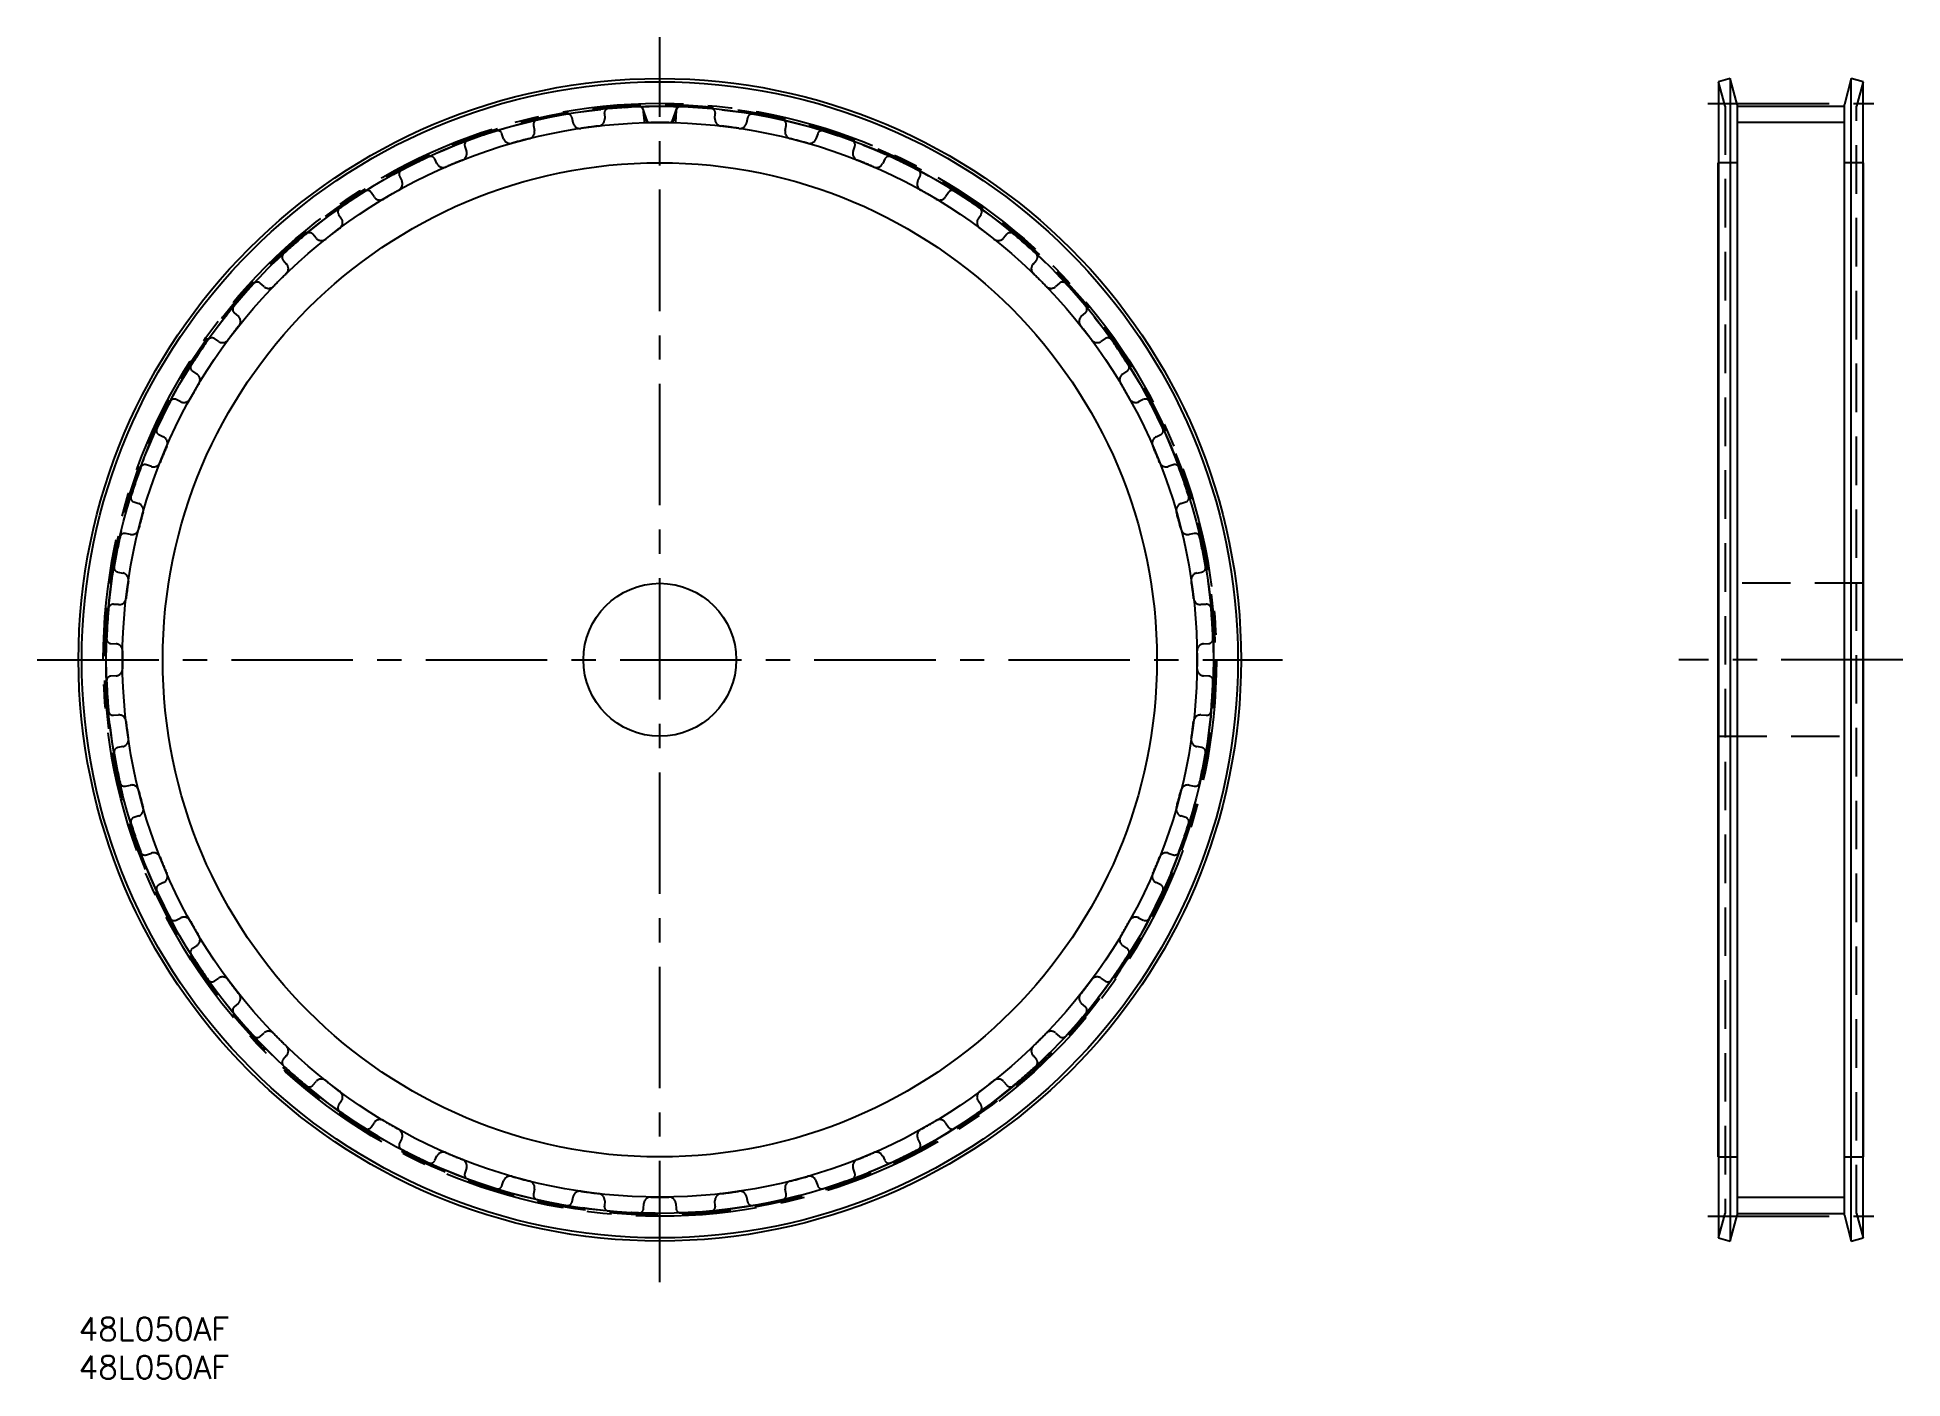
# Model space of a CAD drawing. Extents: x -5 to 239, y -8 to 167.
import ezdxf

# ---------------------------------------------------------------- set-up
doc = ezdxf.new("R2010")
doc.units = 0
doc.header["$LTSCALE"] = 0.5
for name, pattern in [('CENTER', [50.8, 31.75, -6.35, 6.35, -6.35]), ('DASHED', [19.05, 12.7, -6.35]), ('PHANTOM', [63.5, 31.75, -6.35, 6.35, -6.35, 6.35, -6.35])]:
    doc.linetypes.add(name, pattern=pattern)
for name, color, linetype in [('MSM_CENTER', 1, 'CENTER'), ('MSM_CONTINUOUS', 7, 'CONTINUOUS'), ('MSM_DASHED', 4, 'DASHED'), ('MSM_IMAGINARY', 6, 'PHANTOM'), ('MSM_NARROW', 5, 'CONTINUOUS'), ('MSM_PART_NUMBER', 7, 'CONTINUOUS')]:
    doc.layers.add(name, color=color, linetype=linetype)
doc.styles.get("Standard").update_dxf_attribs({"font": 'txt.shx', "height": 3, "bigfont": 'bigfont.shx'})

msp = doc.modelspace()

# ---------------------------------------------------------------- linework, layer by layer
at = {"layer": 'MSM_CENTER'}
for p, q in [((76, 4.6), (76, 167.4)), ((213.01, 158.76), (234.75, 158.76)), ((-5.4, 86), (157.4, 86)), ((238.51, 86), (209.25, 86)), ((213.01, 13.24), (234.75, 13.24))]:
    msp.add_line(p, q, dxfattribs=at)
msp.add_circle((76, 86), 72.77, dxfattribs=at)
at = {"layer": 'MSM_CONTINUOUS'}
for p, q in [((215.97, 162), (214.43, 161.59)), ((214.43, 161.59), (214.43, 10.41)), ((216.88, 158.61), (215.97, 162)), ((215.97, 162), (215.97, 10)), ((231.79, 162), (230.88, 158.61)), ((233.33, 161.59), (231.79, 162)), ((231.79, 10), (231.79, 162)), ((233.33, 10.41), (233.33, 161.59)), ((216.88, 158.61), (216.88, 13.39)), ((230.88, 13.39), (230.88, 158.61)), ((216.88, 158.38), (230.88, 158.38)), ((214.38, 21), (214.38, 151)), ((214.43, 151), (214.38, 151)), ((233.38, 151), (233.33, 151)), ((233.38, 21), (233.38, 151)), ((214.38, 21), (214.43, 21)), ((233.33, 21), (233.38, 21)), ((215.97, 10), (216.88, 13.39)), ((216.88, 13.62), (230.88, 13.62)), ((230.88, 13.39), (231.79, 10)), ((214.43, 10.41), (215.97, 10)), ((231.79, 10), (233.33, 10.41))]:
    msp.add_line(p, q, dxfattribs=at)
for radius in [76, 75.59, 72.4, 65, 10]:
    msp.add_circle((76, 86), radius, dxfattribs=at)
at = {"layer": 'MSM_DASHED'}
for p, q in [((215.28, 158.4), (214.43, 161.59)), ((233.33, 161.59), (232.48, 158.4)), ((64.65, 156.21), (64.52, 156.88)), ((68.75, 157.44), (68.79, 156.76)), ((73.91, 157.1), (73.87, 157.77)), ((78.13, 157.77), (78.09, 157.1)), ((83.21, 156.76), (83.25, 157.44)), ((87.48, 156.88), (87.35, 156.21)), ((215.28, 158.4), (215.28, 13.6)), ((232.48, 13.6), (232.48, 158.4)), ((55.58, 154.13), (55.36, 154.78)), ((59.48, 155.88), (59.62, 155.21)), ((92.38, 155.21), (92.52, 155.88)), ((96.64, 154.78), (96.42, 154.13)), ((46.86, 150.88), (46.56, 151.49)), ((50.5, 153.12), (50.72, 152.48)), ((101.28, 152.48), (101.5, 153.12)), ((105.44, 151.49), (105.14, 150.88)), ((41.96, 149.22), (42.26, 148.61)), ((109.74, 148.61), (110.04, 149.22)), ((216.88, 151), (214.43, 151)), ((233.33, 151), (230.88, 151)), ((38.64, 146.53), (38.27, 147.09)), ((113.73, 147.09), (113.36, 146.53)), ((34, 144.24), (34.38, 143.67)), ((117.62, 143.67), (118, 144.24)), ((31.06, 141.13), (30.62, 141.64)), ((121.38, 141.64), (120.94, 141.13)), ((26.76, 138.26), (27.2, 137.75)), ((124.8, 137.75), (125.24, 138.26)), ((24.25, 134.8), (23.74, 135.24)), ((128.26, 135.24), (127.75, 134.8)), ((20.36, 131.38), (20.87, 130.94)), ((131.13, 130.94), (131.64, 131.38)), ((18.33, 127.62), (17.76, 128)), ((134.24, 128), (133.67, 127.62)), ((14.91, 123.73), (15.47, 123.36)), ((136.53, 123.36), (137.09, 123.73)), ((13.39, 119.74), (12.78, 120.04)), ((139.22, 120.04), (138.61, 119.74)), ((10.51, 115.44), (11.12, 115.14)), ((140.88, 115.14), (141.49, 115.44)), ((9.52, 111.28), (8.88, 111.5)), ((143.12, 111.5), (142.48, 111.28)), ((7.22, 106.64), (7.87, 106.42)), ((144.13, 106.42), (144.78, 106.64)), ((6.79, 102.38), (6.12, 102.52)), ((145.88, 102.52), (145.21, 102.38)), ((5.12, 97.48), (5.79, 97.35)), ((146.21, 97.35), (146.88, 97.48)), ((233.38, 96), (214.38, 96)), ((5.24, 93.21), (4.56, 93.25)), ((147.44, 93.25), (146.76, 93.21)), ((4.23, 88.13), (4.9, 88.09)), ((147.1, 88.09), (147.77, 88.13)), ((4.9, 83.91), (4.23, 83.87)), ((147.77, 83.87), (147.1, 83.91)), ((4.56, 78.75), (5.24, 78.79)), ((146.76, 78.79), (147.44, 78.75)), ((214.38, 76), (233.38, 76)), ((5.79, 74.65), (5.12, 74.52)), ((146.88, 74.52), (146.21, 74.65)), ((6.12, 69.48), (6.79, 69.62)), ((145.21, 69.62), (145.88, 69.48)), ((7.87, 65.58), (7.22, 65.36)), ((144.78, 65.36), (144.13, 65.58)), ((8.88, 60.5), (9.52, 60.72)), ((142.48, 60.72), (143.12, 60.5)), ((11.12, 56.86), (10.51, 56.56)), ((141.49, 56.56), (140.88, 56.86)), ((12.78, 51.96), (13.39, 52.26)), ((138.61, 52.26), (139.22, 51.96)), ((15.47, 48.64), (14.91, 48.27)), ((137.09, 48.27), (136.53, 48.64)), ((17.76, 44), (18.33, 44.38)), ((133.67, 44.38), (134.24, 44)), ((20.87, 41.06), (20.36, 40.62)), ((131.64, 40.62), (131.13, 41.06)), ((23.74, 36.76), (24.25, 37.2)), ((127.75, 37.2), (128.26, 36.76)), ((27.2, 34.25), (26.76, 33.74)), ((125.24, 33.74), (124.8, 34.25)), ((30.62, 30.36), (31.06, 30.87)), ((120.94, 30.87), (121.38, 30.36)), ((34.38, 28.33), (34, 27.76)), ((118, 27.76), (117.62, 28.33)), ((38.27, 24.91), (38.64, 25.47)), ((113.36, 25.47), (113.73, 24.91)), ((42.26, 23.39), (41.96, 22.78)), ((110.04, 22.78), (109.74, 23.39)), ((46.56, 20.51), (46.86, 21.12)), ((50.72, 19.52), (50.5, 18.88)), ((101.5, 18.88), (101.28, 19.52)), ((105.14, 21.12), (105.44, 20.51)), ((214.43, 21), (216.88, 21)), ((230.88, 21), (233.33, 21)), ((55.36, 17.22), (55.58, 17.87)), ((96.42, 17.87), (96.64, 17.22)), ((59.62, 16.79), (59.48, 16.12)), ((64.52, 15.12), (64.65, 15.79)), ((68.79, 15.24), (68.75, 14.56)), ((73.87, 14.23), (73.91, 14.9)), ((78.09, 14.9), (78.13, 14.23)), ((83.25, 14.56), (83.21, 15.24)), ((87.35, 15.79), (87.48, 15.12)), ((92.52, 16.12), (92.38, 16.79)), ((214.43, 10.41), (215.28, 13.6)), ((232.48, 13.6), (233.33, 10.41))]:
    msp.add_line(p, q, dxfattribs=at)
msp.add_circle((76, 86), 72.61, dxfattribs=at)
for centre, radius, start, end in [((60.07, 156), 0.6, 102.8202, 191.2338), ((76, 86), 72.38, 99.6799, 102.8201), ((63.93, 156.76), 0.6, 11.2662, 99.68), ((65.54, 156.39), 0.91, 191.2662, 278.4495), ((67.88, 156.7), 0.91, 276.5506, 3.7338), ((69.34, 157.48), 0.6, 95.3202, 183.7338), ((76, 86), 72.38, 92.1799, 95.3201), ((73.27, 157.73), 0.6, 3.7662, 92.18), ((74.82, 157.16), 0.91, 183.7662, 270.9495), ((76, 86), 70.26, 89.0506, 90.9494), ((77.18, 157.16), 0.91, 269.0506, 356.2338), ((78.73, 157.73), 0.6, 87.8202, 176.2338), ((76, 86), 72.38, 84.6799, 87.8201), ((82.66, 157.48), 0.6, 356.2662, 84.68), ((84.12, 156.7), 0.91, 176.2662, 263.4495), ((86.46, 156.39), 0.91, 261.5506, 348.7338), ((88.07, 156.76), 0.6, 80.3202, 168.7338), ((76, 86), 72.38, 77.1799, 80.3201), ((91.93, 156), 0.6, 348.7662, 77.18), ((51.07, 153.32), 0.6, 110.3202, 198.7338), ((76, 86), 72.38, 107.1799, 110.3201), ((54.8, 154.58), 0.6, 18.7662, 107.18), ((56.44, 154.43), 0.91, 198.7662, 285.9495), ((76, 86), 70.26, 104.0506, 105.9494), ((58.72, 155.04), 0.91, 284.0506, 11.2338), ((76, 86), 70.25, 96.5506, 98.4494), ((76, 86), 70.26, 81.5506, 83.4494), ((93.28, 155.04), 0.91, 168.7662, 255.9495), ((76, 86), 70.25, 74.0506, 75.9494), ((95.56, 154.43), 0.91, 254.0506, 341.2338), ((97.2, 154.58), 0.6, 72.8202, 161.2338), ((76, 86), 72.38, 69.6799, 72.8201), ((100.93, 153.32), 0.6, 341.2662, 69.68), ((76, 86), 72.38, 114.6799, 117.8201), ((46.03, 151.23), 0.6, 26.2662, 114.68), ((76, 86), 70.26, 111.5506, 113.4494), ((49.86, 152.19), 0.91, 291.5506, 18.7338), ((102.14, 152.19), 0.91, 161.2662, 248.4495), ((76, 86), 70.26, 66.5506, 68.4494), ((105.97, 151.23), 0.6, 65.3202, 153.7338), ((76, 86), 72.38, 62.1799, 65.3201), ((42.5, 149.49), 0.6, 117.8202, 206.2338), ((47.68, 151.29), 0.91, 206.2662, 293.4495), ((104.32, 151.29), 0.91, 246.5506, 333.7338), ((109.5, 149.49), 0.6, 333.7662, 62.18), ((76, 86), 72.38, 122.1799, 125.3201), ((37.77, 146.76), 0.6, 33.7662, 122.18), ((39.4, 147.03), 0.91, 213.7662, 300.9495), ((76, 86), 70.25, 119.0506, 120.9494), ((41.44, 148.21), 0.91, 299.0506, 26.2338), ((110.56, 148.21), 0.91, 153.7662, 240.9495), ((76, 86), 70.26, 59.0506, 60.9494), ((112.6, 147.03), 0.91, 239.0506, 326.2338), ((114.23, 146.76), 0.6, 57.8202, 146.2338), ((76, 86), 72.38, 54.6799, 57.8201), ((34.5, 144.57), 0.6, 125.3202, 213.7338), ((117.5, 144.57), 0.6, 326.2662, 54.68), ((76, 86), 72.38, 129.6799, 132.8201), ((30.17, 141.25), 0.6, 41.2662, 129.68), ((76, 86), 70.26, 126.5506, 128.4494), ((33.62, 143.17), 0.91, 306.5506, 33.7338), ((118.38, 143.17), 0.91, 146.2662, 233.4495), ((76, 86), 70.26, 51.5506, 53.4494), ((121.83, 141.25), 0.6, 50.3202, 138.7338), ((76, 86), 72.38, 47.1799, 50.3201), ((27.21, 138.65), 0.6, 132.8202, 221.2338), ((31.75, 141.73), 0.91, 221.2662, 308.4495), ((120.25, 141.73), 0.91, 231.5506, 318.7338), ((124.79, 138.65), 0.6, 318.7662, 47.18), ((26.52, 137.15), 0.91, 314.0506, 41.2338), ((125.48, 137.15), 0.91, 138.7662, 225.9495), ((76, 86), 72.38, 137.1799, 140.3201), ((23.35, 134.79), 0.6, 48.7662, 137.18), ((24.85, 135.48), 0.91, 228.7662, 315.9495), ((76, 86), 70.26, 134.0506, 135.9494), ((76, 86), 70.26, 44.0506, 45.9494), ((127.15, 135.48), 0.91, 224.0506, 311.2338), ((128.65, 134.79), 0.6, 42.8202, 131.2338), ((76, 86), 72.38, 39.6799, 42.8201), ((20.75, 131.83), 0.6, 140.3202, 228.7338), ((131.25, 131.83), 0.6, 311.2662, 39.68), ((76, 86), 70.26, 141.5506, 143.4494), ((20.27, 130.25), 0.91, 321.5506, 48.7338), ((131.73, 130.25), 0.91, 131.2662, 218.4495), ((76, 86), 70.25, 36.5506, 38.4494), ((76, 86), 72.38, 144.6799, 147.8201), ((17.43, 127.5), 0.6, 56.2662, 144.68), ((18.83, 128.38), 0.91, 236.2662, 323.4495), ((133.17, 128.38), 0.91, 216.5506, 303.7338), ((134.57, 127.5), 0.6, 35.3202, 123.7338), ((76, 86), 72.38, 32.1799, 35.3201), ((15.24, 124.23), 0.6, 147.8202, 236.2338), ((136.76, 124.23), 0.6, 303.7662, 32.18), ((76, 86), 70.26, 149.0506, 150.9494), ((14.97, 122.6), 0.91, 329.0506, 56.2338), ((137.03, 122.6), 0.91, 123.7662, 210.9495), ((76, 86), 70.26, 29.0506, 30.9494), ((76, 86), 72.38, 152.1799, 155.3201), ((12.51, 119.5), 0.6, 63.7662, 152.18), ((13.79, 120.56), 0.91, 243.7662, 330.9495), ((138.21, 120.56), 0.91, 209.0506, 296.2338), ((139.49, 119.5), 0.6, 27.8202, 116.2338), ((76, 86), 72.38, 24.6799, 27.8201), ((10.77, 115.97), 0.6, 155.3202, 243.7338), ((10.71, 114.32), 0.91, 336.5506, 63.7338), ((141.29, 114.32), 0.91, 116.2662, 203.4495), ((141.23, 115.97), 0.6, 296.2662, 24.68), ((76, 86), 70.25, 156.5506, 158.4494), ((76, 86), 70.26, 21.5506, 23.4494), ((76, 86), 72.38, 159.6799, 162.8201), ((8.68, 110.93), 0.6, 71.2662, 159.68), ((9.81, 112.14), 0.91, 251.2662, 338.4495), ((142.19, 112.14), 0.91, 201.5506, 288.7338), ((143.32, 110.93), 0.6, 20.3202, 108.7338), ((76, 86), 72.38, 17.1799, 20.3201), ((7.42, 107.2), 0.6, 162.8202, 251.2338), ((144.58, 107.2), 0.6, 288.7662, 17.18), ((76, 86), 70.26, 164.0506, 165.9494), ((7.57, 105.56), 0.91, 344.0506, 71.2338), ((144.43, 105.56), 0.91, 108.7662, 195.9495), ((76, 86), 70.25, 14.0506, 15.9494), ((6, 101.93), 0.6, 78.7662, 167.18), ((6.96, 103.28), 0.91, 258.7662, 345.9495), ((145.04, 103.28), 0.91, 194.0506, 281.2338), ((146, 101.93), 0.6, 12.8202, 101.2338), ((76, 86), 72.38, 167.1799, 170.3201), ((76, 86), 72.38, 9.6799, 12.8201), ((5.24, 98.07), 0.6, 170.3202, 258.7338), ((146.76, 98.07), 0.6, 281.2662, 9.68), ((5.61, 96.46), 0.91, 351.5506, 78.7338), ((76, 86), 70.25, 171.5506, 173.4494), ((146.39, 96.46), 0.91, 101.2662, 188.4495), ((76, 86), 70.26, 6.5506, 8.4494), ((76, 86), 72.38, 174.6799, 177.8201), ((4.52, 92.66), 0.6, 86.2662, 174.68), ((5.3, 94.12), 0.91, 266.2662, 353.4495), ((146.7, 94.12), 0.91, 186.5506, 273.7338), ((147.48, 92.66), 0.6, 5.3202, 93.7338), ((76, 86), 72.38, 2.1799, 5.3201), ((4.27, 88.73), 0.6, 177.8202, 266.2338), ((4.84, 87.18), 0.91, 359.0506, 86.2338), ((147.16, 87.18), 0.91, 93.7662, 180.9495), ((147.73, 88.73), 0.6, 273.7662, 2.18), ((76, 86), 70.25, 179.0506, 180.9494), ((76, 86), 70.26, 359.0506, 0.9494), ((4.27, 83.27), 0.6, 93.7662, 182.18), ((76, 86), 72.38, 182.1799, 185.3201), ((4.84, 84.82), 0.91, 273.7662, 0.9495), ((147.16, 84.82), 0.91, 179.0506, 266.2338), ((147.73, 83.27), 0.6, 357.8202, 86.2338), ((76, 86), 72.38, 354.6799, 357.8201), ((4.52, 79.34), 0.6, 185.3202, 273.7338), ((5.3, 77.88), 0.91, 6.5506, 93.7338), ((146.7, 77.88), 0.91, 86.2662, 173.4495), ((147.48, 79.34), 0.6, 266.2662, 354.68), ((5.61, 75.54), 0.91, 281.2662, 8.4495), ((76, 86), 70.26, 186.5506, 188.4494), ((146.39, 75.54), 0.91, 171.5506, 258.7338), ((76, 86), 70.25, 351.5506, 353.4494), ((5.24, 73.93), 0.6, 101.2662, 189.68), ((76, 86), 72.38, 189.6799, 192.8201), ((76, 86), 72.38, 347.1799, 350.3201), ((146.76, 73.93), 0.6, 350.3202, 78.7338), ((6, 70.07), 0.6, 192.8202, 281.2338), ((6.96, 68.72), 0.91, 14.0506, 101.2338), ((76, 86), 70.26, 194.0506, 195.9494), ((76, 86), 70.25, 344.0506, 345.9494), ((145.04, 68.72), 0.91, 78.7662, 165.9495), ((146, 70.07), 0.6, 258.7662, 347.18), ((7.57, 66.44), 0.91, 288.7662, 15.9495), ((144.43, 66.44), 0.91, 164.0506, 251.2338), ((7.42, 64.8), 0.6, 108.7662, 197.18), ((76, 86), 72.38, 197.1799, 200.3201), ((76, 86), 72.38, 339.6799, 342.8201), ((144.58, 64.8), 0.6, 342.8202, 71.2338), ((8.68, 61.07), 0.6, 200.3202, 288.7338), ((9.81, 59.86), 0.91, 21.5506, 108.7338), ((76, 86), 70.26, 201.5506, 203.4494), ((76, 86), 70.26, 336.5506, 338.4494), ((142.19, 59.86), 0.91, 71.2662, 158.4495), ((143.32, 61.07), 0.6, 251.2662, 339.68), ((10.77, 56.03), 0.6, 116.2662, 204.68), ((10.71, 57.68), 0.91, 296.2662, 23.4495), ((141.29, 57.68), 0.91, 156.5506, 243.7338), ((141.23, 56.03), 0.6, 335.3202, 63.7338), ((76, 86), 72.38, 204.6799, 207.8201), ((76, 86), 72.38, 332.1799, 335.3201), ((12.51, 52.5), 0.6, 207.8202, 296.2338), ((13.79, 51.44), 0.91, 29.0506, 116.2338), ((76, 86), 70.25, 209.0506, 210.9494), ((76, 86), 70.26, 329.0506, 330.9494), ((138.21, 51.44), 0.91, 63.7662, 150.9495), ((139.49, 52.5), 0.6, 243.7662, 332.18), ((14.97, 49.4), 0.91, 303.7662, 30.9495), ((137.03, 49.4), 0.91, 149.0506, 236.2338), ((15.24, 47.77), 0.6, 123.7662, 212.18), ((76, 86), 72.38, 212.1799, 215.3201), ((76, 86), 72.38, 324.6799, 327.8201), ((136.76, 47.77), 0.6, 327.8202, 56.2338), ((17.43, 44.5), 0.6, 215.3202, 303.7338), ((18.83, 43.62), 0.91, 36.5506, 123.7338), ((76, 86), 70.26, 216.5506, 218.4494), ((76, 86), 70.26, 321.5506, 323.4494), ((133.17, 43.62), 0.91, 56.2662, 143.4495), ((134.57, 44.5), 0.6, 236.2662, 324.68), ((20.27, 41.75), 0.91, 311.2662, 38.4495), ((131.73, 41.75), 0.91, 141.5506, 228.7338), ((20.75, 40.17), 0.6, 131.2662, 219.68), ((76, 86), 72.38, 219.6799, 222.8201), ((76, 86), 72.38, 317.1799, 320.3201), ((131.25, 40.17), 0.6, 320.3202, 48.7338), ((23.35, 37.21), 0.6, 222.8202, 311.2338), ((24.85, 36.52), 0.91, 44.0506, 131.2338), ((76, 86), 70.26, 224.0506, 225.9494), ((76, 86), 70.26, 314.0506, 315.9494), ((127.15, 36.52), 0.91, 48.7662, 135.9495), ((128.65, 37.21), 0.6, 228.7662, 317.18), ((26.52, 34.85), 0.91, 318.7662, 45.9495), ((125.48, 34.85), 0.91, 134.0506, 221.2338), ((27.21, 33.35), 0.6, 138.7662, 227.18), ((76, 86), 72.38, 227.1799, 230.3201), ((76, 86), 72.38, 309.6799, 312.8201), ((124.79, 33.35), 0.6, 312.8202, 41.2338), ((30.17, 30.75), 0.6, 230.3202, 318.7338), ((31.75, 30.27), 0.91, 51.5506, 138.7338), ((76, 86), 70.26, 231.5506, 233.4494), ((33.62, 28.83), 0.91, 326.2662, 53.4495), ((118.38, 28.83), 0.91, 126.5506, 213.7338), ((76, 86), 70.25, 306.5506, 308.4494), ((120.25, 30.27), 0.91, 41.2662, 128.4495), ((121.83, 30.75), 0.6, 221.2662, 309.68), ((34.5, 27.43), 0.6, 146.2662, 234.68), ((76, 86), 72.38, 234.6799, 237.8201), ((76, 86), 72.38, 302.1799, 305.3201), ((117.5, 27.43), 0.6, 305.3202, 33.7338), ((37.77, 25.24), 0.6, 237.8202, 326.2338), ((39.4, 24.97), 0.91, 59.0506, 146.2338), ((76, 86), 70.26, 239.0506, 240.9494), ((41.44, 23.79), 0.91, 333.7662, 60.9495), ((110.56, 23.79), 0.91, 119.0506, 206.2338), ((76, 86), 70.26, 299.0506, 300.9494), ((112.6, 24.97), 0.91, 33.7662, 120.9495), ((114.23, 25.24), 0.6, 213.7662, 302.18), ((42.5, 22.51), 0.6, 153.7662, 242.18), ((76, 86), 72.38, 242.1799, 245.3201), ((76, 86), 72.38, 294.6799, 297.8201), ((109.5, 22.51), 0.6, 297.8202, 26.2338), ((46.03, 20.77), 0.6, 245.3202, 333.7338), ((47.68, 20.71), 0.91, 66.5506, 153.7338), ((76, 86), 70.25, 246.5506, 248.4494), ((49.86, 19.81), 0.91, 341.2662, 68.4495), ((102.14, 19.81), 0.91, 111.5506, 198.7338), ((76, 86), 70.26, 291.5506, 293.4494), ((104.32, 20.71), 0.91, 26.2662, 113.4495), ((105.97, 20.77), 0.6, 206.2662, 294.68), ((51.07, 18.68), 0.6, 161.2662, 249.68), ((76, 86), 72.38, 249.6799, 252.8201), ((54.8, 17.42), 0.6, 252.8202, 341.2338), ((56.44, 17.57), 0.91, 74.0506, 161.2338), ((76, 86), 70.26, 254.0506, 255.9494), ((58.72, 16.96), 0.91, 348.7662, 75.9495), ((93.28, 16.96), 0.91, 104.0506, 191.2338), ((76, 86), 70.26, 284.0506, 285.9494), ((95.56, 17.57), 0.91, 18.7662, 105.9495), ((97.2, 17.42), 0.6, 198.7662, 287.18), ((76, 86), 72.38, 287.1799, 290.3201), ((100.93, 18.68), 0.6, 290.3202, 18.7338), ((60.07, 16), 0.6, 168.7662, 257.18), ((76, 86), 72.38, 257.1799, 260.3201), ((63.93, 15.24), 0.6, 260.3202, 348.7338), ((65.54, 15.61), 0.91, 81.5506, 168.7338), ((76, 86), 70.25, 261.5506, 263.4494), ((67.88, 15.3), 0.91, 356.2662, 83.4495), ((74.82, 14.84), 0.91, 89.0506, 176.2338), ((76, 86), 70.26, 269.0506, 270.9494), ((77.18, 14.84), 0.91, 3.7662, 90.9495), ((84.12, 15.3), 0.91, 96.5506, 183.7338), ((76, 86), 70.26, 276.5506, 278.4494), ((86.46, 15.61), 0.91, 11.2662, 98.4495), ((88.07, 15.24), 0.6, 191.2662, 279.68), ((76, 86), 72.38, 279.6799, 282.8201), ((91.93, 16), 0.6, 282.8202, 11.2338), ((69.34, 14.52), 0.6, 176.2662, 264.68), ((76, 86), 72.38, 264.6799, 267.8201), ((73.27, 14.27), 0.6, 267.8202, 356.2338), ((78.73, 14.27), 0.6, 183.7662, 272.18), ((76, 86), 72.38, 272.1799, 275.3201), ((82.66, 14.52), 0.6, 275.3202, 3.7338)]:
    msp.add_arc(centre, radius, start, end, dxfattribs=at)
at = {"layer": 'MSM_IMAGINARY'}
msp.add_circle((76, 86), 72.38, dxfattribs=at)
at = {"layer": 'MSM_NARROW'}
for p, q in [((74.45, 156.24), (73.68, 158.35)), ((73.91, 157.1), (73.97, 156.23)), ((77.55, 156.24), (78.32, 158.35)), ((78.09, 157.1), (78.03, 156.23)), ((230.88, 156.25), (216.88, 156.25)), ((216.88, 15.75), (230.88, 15.75))]:
    msp.add_line(p, q, dxfattribs=at)
msp.add_circle((76, 86), 70.26, dxfattribs=at)

# ---------------------------------------------------------------- texts
at = {"layer": 'MSM_PART_NUMBER'}
for p in [(0, -3), (0, -8)]:
    msp.add_text('48L050AF', height=3, dxfattribs=at).set_placement(p)

doc.saveas('drawing.dxf')
